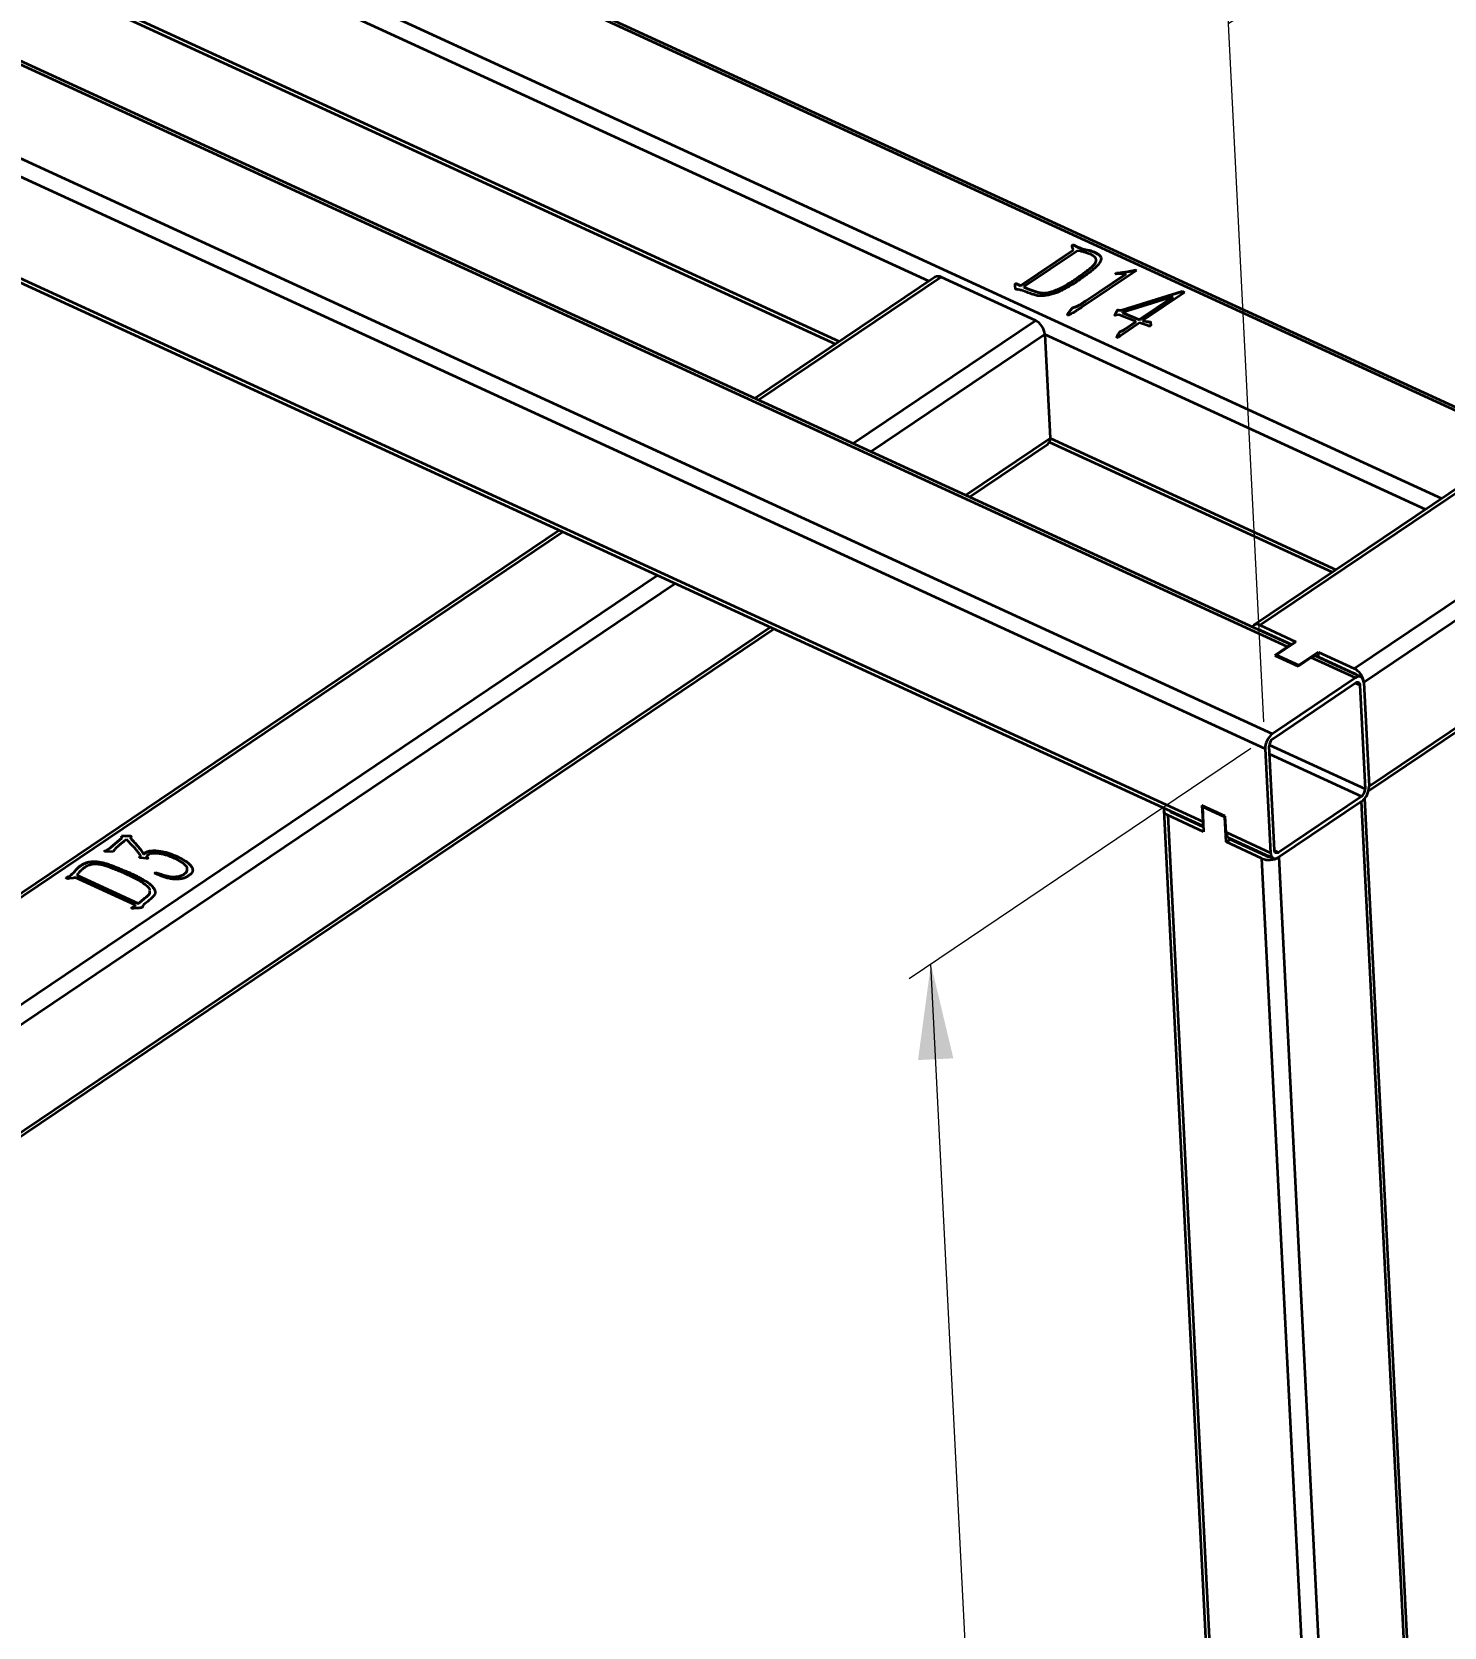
# Model space of a CAD drawing. Header units: millimetres. Extents: x 0 to 14850, y 0 to 10502.
# Drawn here: x 7175 to 9323, y 3668 to 6094 of the extents above; entities that cross this region are included whole.
import ezdxf

# ---------------------------------------------------------------- set-up
doc = ezdxf.new("R2010")
doc.units = ezdxf.units.MM
doc.header["$LTSCALE"] = 50
doc.layers.add('迈迪拼图', color=7, linetype='Continuous', lineweight=0)
doc.styles.add('SLDTEXTSTYLE4', font='SIMSUN.TTC')
doc.dimstyles.new('SLDDIMSTYLE0', dxfattribs={"dimtxt": 175, "dimasz": 175, "dimexe": 0, "dimexo": 0.0625, "dimgap": 43.75, "dimtad": 2, "dimlfac": 0.22, "dimrnd": 1e-09, "dimzin": 12, "dimdsep": 46, "dimtxsty": 'SLDTEXTSTYLE4', "dimsah": 1, "dimcen": 0.09, "dimadec": 0, "dimazin": 3, "dimtfac": 1, "dimtdec": 3, "dimtofl": 0, "dimtmove": 0, "dimatfit": 3, "dimfxl": 0, "dimfrac": 2, "dimtolj": 1, "dimtzin": 12, "dimarcsym": 0})

# ---------------------------------------------------------------- blocks, each defined once
blk = doc.blocks.new('_D_1')
at = {"layer": '迈迪拼图'}
for p, q in [((9029.1, 5004.5), (8509.5, 4654.2)), ((8694.4, 1670.4), (8542.5, 4676.4)), ((9181, 1998.5), (8661.4, 1648.2))]:
    blk.add_line(p, q, dxfattribs=at)
for points in [[(8542.5, 4676.4), (8522.9, 4530.4), (8576.7, 4533.1)], [(8694.4, 1670.4), (8714, 1816.5), (8660.2, 1813.7)]]:
    blk.add_solid(points, dxfattribs=at)
at = {"layer": '迈迪拼图', "insert": (8422.8, 3010.6), "char_height": 175, "attachment_point": 1, "rotation": 92.8924, "style": 'SLDTEXTSTYLE4'}
blk.add_mtext('800', dxfattribs=at)
blk = doc.blocks.new('_D_2')
at = {"layer": '迈迪拼图'}
for p, q in [((12047, 7066.1), (11991.3, 8169.1)), ((11993.4, 8127.8), (8995.1, 6106.6)), ((9048.8, 5044.9), (8993, 6147.9))]:
    blk.add_line(p, q, dxfattribs=at)
for points in [[(11993.4, 8127.8), (11862.9, 8072.3), (11893, 8027.6)], [(8995.1, 6106.6), (9125.6, 6162.1), (9095.5, 6206.7)]]:
    blk.add_solid(points, dxfattribs=at)
at = {"layer": '迈迪拼图', "insert": (10211.5, 7172.2), "char_height": 175, "attachment_point": 1, "rotation": 33.985, "style": 'SLDTEXTSTYLE4'}
blk.add_mtext('1000', dxfattribs=at)

msp = doc.modelspace()

# ---------------------------------------------------------------- linework, layer by layer
at = {"color": 7, "linetype": 'Continuous', "lineweight": 35}
for p, q in [((2239.911, 8161.653), (9062.078, 5026.695)), ((9050.845, 5003.58), (2228.677, 8138.538)), ((11732.128, 7010.918), (9033.685, 5191.821)), ((11741.532, 7010.872), (9043.089, 5191.775)), ((9186.355, 5125.941), (11884.797, 6945.038)), ((4556.87, 6914.524), (8955.804, 4893.102)), ((11899.201, 6923.738), (9200.758, 5104.641)), ((4561.271, 6906.088), (8956.818, 4886.223)), ((9207.963, 4939.848), (11903.693, 6757.117)), ((9208.732, 4946.826), (11907.175, 6765.923)), ((9090.374, 5161.779), (5803.011, 6672.405)), ((9084.991, 5158.924), (5794.659, 6670.914)), ((6153.244, 6650.888), (8397.894, 5619.415)), ((9450.356, 5472.71), (7747.948, 6255.01)), ((8678.722, 5708.429), (8759.394, 5762.812)), ((8678.741, 5708.053), (8759.413, 5762.437)), ((8765.37, 5761.281), (8683.923, 5706.375)), ((8758.183, 5764.584), (8757.346, 5767.58)), ((8759.413, 5762.437), (8759.394, 5762.812)), ((8759.863, 5770.276), (8762.549, 5768.499)), ((8759.882, 5769.901), (8759.863, 5770.276)), ((8759.882, 5769.901), (8762.568, 5768.123)), ((8762.549, 5768.499), (8766.208, 5766.817)), ((8762.568, 5768.123), (8762.549, 5768.499)), ((8762.568, 5768.123), (8766.227, 5766.442)), ((8769.923, 5760.585), (8765.37, 5761.281)), ((8766.227, 5766.442), (8766.208, 5766.817)), ((8769.671, 5765.769), (8773.652, 5764.276)), ((8769.69, 5765.393), (8769.671, 5765.769)), ((8769.69, 5765.393), (8773.671, 5763.9)), ((8773.652, 5764.276), (8781.983, 5762.361)), ((8773.671, 5763.9), (8773.652, 5764.276)), ((8773.671, 5763.9), (8782.002, 5761.985)), ((8782.002, 5761.985), (8781.983, 5762.361)), ((8790.644, 5759.074), (8790.625, 5759.45)), ((8855.304, 5731.306), (8773.356, 5676.268)), ((8778.308, 5685.343), (8838.814, 5725.955)), ((8778.327, 5684.967), (8838.833, 5725.579)), ((8822.773, 5725.466), (8824.695, 5727.556)), ((8838.814, 5725.955), (8822.773, 5725.466)), ((8823.148, 5725.477), (8824.714, 5727.18)), ((8824.714, 5727.18), (8824.695, 5727.556)), ((8838.833, 5725.579), (8838.814, 5725.955)), ((8847.884, 5730.863), (8853.384, 5732.188)), ((8847.903, 5730.487), (8847.884, 5730.863)), ((8847.903, 5730.487), (8853.403, 5731.812)), ((8853.384, 5732.188), (8855.304, 5731.306)), ((8853.403, 5731.812), (8853.384, 5732.188)), ((8853.403, 5731.812), (8854.98, 5731.088)), ((8548.708, 5721.083), (8274.908, 5536.506)), ((8701.377, 5655.202), (8558.111, 5721.037)), ((8670.727, 5707.216), (8670.609, 5709.52)), ((8670.746, 5706.84), (8670.727, 5707.216)), ((8673.48, 5710.838), (8678.722, 5708.429)), ((8673.499, 5710.462), (8673.48, 5710.838)), ((8673.499, 5710.462), (8678.741, 5708.053)), ((8678.741, 5708.053), (8678.722, 5708.429)), ((8688.189, 5698.132), (8679.707, 5701.15)), ((8683.942, 5705.999), (8683.923, 5706.375)), ((8689.346, 5703.883), (8697.828, 5700.864)), ((8689.365, 5703.507), (8689.346, 5703.883)), ((8689.365, 5703.507), (8697.847, 5700.489)), ((8770.373, 5723.347), (8770.354, 5723.723)), ((8697.847, 5700.489), (8697.828, 5700.864)), ((8778.327, 5684.967), (8778.308, 5685.343)), ((8831.958, 5670.825), (8924.379, 5699.564)), ((8831.977, 5670.449), (8924.398, 5699.188)), ((8910.564, 5691.251), (8833.654, 5667.408)), ((8859.451, 5656.795), (8910.564, 5691.251)), ((8859.47, 5656.419), (8910.583, 5690.876)), ((8928.219, 5697.799), (8864.79, 5655.04)), ((8910.583, 5690.876), (8910.564, 5691.251)), ((8924.379, 5699.564), (8928.219, 5697.799)), ((8924.398, 5699.188), (8924.379, 5699.564)), ((8924.398, 5699.188), (8927.895, 5697.581)), ((8750.762, 5665.008), (8751.913, 5666.754)), ((8750.781, 5664.632), (8750.762, 5665.008)), ((8750.781, 5664.632), (8751.932, 5666.379)), ((8751.913, 5666.754), (8755.509, 5671.385)), ((8751.932, 5666.379), (8751.913, 5666.754)), ((8751.932, 5666.379), (8755.528, 5671.009)), ((8755.528, 5671.009), (8755.509, 5671.385)), ((8822.579, 5664.12), (8825.119, 5669.598)), ((8822.598, 5663.744), (8822.579, 5664.12)), ((8822.598, 5663.744), (8825.138, 5669.222)), ((8828.249, 5663.971), (8824.207, 5663.217)), ((8825.138, 5669.222), (8825.119, 5669.598)), ((8827.405, 5671.521), (8829.103, 5671.077)), ((8827.424, 5671.145), (8827.405, 5671.521)), ((8827.424, 5671.145), (8829.122, 5670.701)), ((8854.183, 5653.45), (8828.249, 5663.971)), ((8829.103, 5671.077), (8831.958, 5670.825)), ((8829.122, 5670.701), (8829.103, 5671.077)), ((8829.122, 5670.701), (8831.977, 5670.449)), ((8831.977, 5670.449), (8831.958, 5670.825)), ((8833.673, 5667.033), (8833.654, 5667.408)), ((8833.654, 5667.408), (8859.451, 5656.795)), ((8833.673, 5667.033), (8859.47, 5656.419)), ((8838.035, 5642.357), (8854.183, 5653.45)), ((8838.054, 5641.981), (8854.202, 5653.074)), ((8854.202, 5653.074), (8854.183, 5653.45)), ((8859.47, 5656.419), (8859.451, 5656.795)), ((8864.809, 5654.664), (8864.79, 5655.04)), ((8866.851, 5654.429), (8870.407, 5653.855)), ((8866.87, 5654.053), (8866.851, 5654.429)), ((8866.87, 5654.053), (8870.426, 5653.479)), ((8870.426, 5653.479), (8870.407, 5653.855)), ((8874.099, 5653.373), (8876.231, 5653.428)), ((8874.118, 5652.998), (8874.099, 5653.373)), ((8874.118, 5652.998), (8876.25, 5653.052)), ((8876.231, 5653.428), (8876.688, 5648.176)), ((8876.25, 5653.052), (8876.231, 5653.428)), ((8876.25, 5653.052), (8876.707, 5647.8)), ((8715.781, 5633.902), (8723.754, 5476.087)), ((8826.314, 5631.867), (8827.514, 5634.47)), ((8826.333, 5631.492), (8826.314, 5631.867)), ((8826.333, 5631.492), (8827.533, 5634.095)), ((8827.514, 5634.47), (8828.775, 5636.321)), ((8827.533, 5634.095), (8827.514, 5634.47)), ((8827.533, 5634.095), (8828.794, 5635.945)), ((8828.794, 5635.945), (8828.775, 5636.321)), ((8859.863, 5651.719), (8832.288, 5633.13)), ((8838.054, 5641.981), (8838.035, 5642.357)), ((8873.368, 5646.909), (8859.863, 5651.719)), ((8600.808, 5386.746), (8720.273, 5467.281)), ((8722.715, 5470.151), (9153.15, 5272.355)), ((7977.702, 5336.151), (5850.265, 3901.985)), ((9043.089, 5191.775), (9097.666, 5166.695)), ((6172.644, 3749.851), (8303.603, 5186.392)), ((9043.469, 5184.26), (9091.191, 5162.33)), ((9084.991, 5158.924), (9065.502, 5145.786)), ((9065.502, 5145.786), (9100.978, 5129.484)), ((9097.666, 5166.695), (9067.684, 5146.483)), ((9067.684, 5146.483), (9101.794, 5130.808)), ((9067.772, 5144.743), (9067.684, 5146.483)), ((9101.794, 5130.808), (9131.777, 5151.02)), ((9196.357, 5113.077), (9128.818, 5144.113)), ((9131.339, 5142.954), (9132.157, 5143.505)), ((9131.777, 5151.02), (9186.355, 5125.941)), ((9132.157, 5143.505), (9131.777, 5151.02)), ((9132.157, 5143.505), (9186.734, 5118.426)), ((9100.978, 5129.484), (9120.466, 5142.622)), ((9101.832, 5130.06), (9101.794, 5130.808)), ((9188.006, 5111.586), (9120.466, 5142.622)), ((9188.006, 5111.586), (9062.078, 5026.695)), ((9062.458, 5019.18), (9188.385, 5104.071)), ((9194.762, 5100.598), (9202.735, 4942.783)), ((9200.758, 5104.641), (9208.732, 4946.826)), ((9050.845, 5003.58), (9058.818, 4845.765)), ((9064.815, 4849.807), (9056.841, 5007.622)), ((9197.119, 4931.226), (9071.191, 4846.334)), ((9334.907, 2300.645), (9202.154, 4928.102)), ((8896.502, 4910.006), (9029.396, 2279.753)), ((8902.668, 4902.839), (9035.562, 2272.586)), ((8957.245, 4877.759), (8902.668, 4902.839)), ((8956.894, 4884.718), (8908.665, 4906.881)), ((8990.045, 4901.224), (8954.57, 4917.526)), ((8954.57, 4917.526), (8955.804, 4893.102)), ((8956.966, 4916.425), (8955.347, 4915.334)), ((8955.347, 4915.334), (8957.245, 4877.759)), ((8989.458, 4899.659), (8955.347, 4915.334)), ((8991.279, 4876.801), (8990.045, 4901.224)), ((9197.498, 4923.711), (9071.571, 4838.819)), ((9330.392, 2293.458), (9197.498, 4923.711)), ((8990.102, 4900.094), (8989.458, 4899.659)), ((8991.356, 4862.084), (8989.458, 4899.659)), ((8991.279, 4876.801), (9058.818, 4845.765)), ((7290.452, 4850.672), (7295.197, 4854.077)), ((7290.471, 4850.296), (7295.216, 4853.701)), ((7295.197, 4854.077), (7311.986, 4868.366)), ((7295.216, 4853.701), (7295.197, 4854.077)), ((7295.216, 4853.701), (7312.005, 4867.99)), ((7306.876, 4856.39), (7303.151, 4852.878)), ((7311.932, 4870.123), (7311.762, 4871.597)), ((7311.986, 4868.366), (7311.932, 4870.123)), ((7311.951, 4869.747), (7311.932, 4870.123)), ((7312.005, 4867.99), (7311.951, 4869.747)), ((7312.005, 4867.99), (7311.986, 4868.366)), ((7316.256, 4871.626), (7323.402, 4871.678)), ((7316.275, 4871.251), (7316.256, 4871.626)), ((7316.275, 4871.251), (7323.421, 4871.303)), ((7329.035, 4855.825), (7319.067, 4865.991)), ((7323.421, 4871.303), (7323.402, 4871.678)), ((7325.966, 4869.259), (7325.861, 4867.394)), ((7325.88, 4867.018), (7325.861, 4867.394)), ((8997.353, 4866.127), (8991.356, 4862.084)), ((9045.933, 4837.004), (8991.356, 4862.084)), ((8995.68, 4868.365), (9063.22, 4837.328)), ((8997.353, 4866.127), (8997.277, 4867.631)), ((9051.93, 4841.047), (8997.353, 4866.127)), ((7298.82, 4847.37), (7288.478, 4847.753)), ((7290.471, 4850.296), (7290.452, 4850.672)), ((7299.647, 4848.722), (7298.82, 4847.37)), ((7338.99, 4838.503), (7339.677, 4839.584)), ((7339.177, 4838.391), (7339.696, 4839.208)), ((7339.677, 4839.584), (7340.828, 4841.331)), ((7339.696, 4839.208), (7339.677, 4839.584)), ((7339.696, 4839.208), (7340.847, 4840.955)), ((7339.797, 4851.578), (7345.157, 4843.866)), ((7339.816, 4851.203), (7339.797, 4851.578)), ((7339.816, 4851.203), (7345.176, 4843.491)), ((7340.847, 4840.955), (7340.828, 4841.331)), ((7348.912, 4837.073), (7341.025, 4837.904)), ((7345.176, 4843.491), (7345.157, 4843.866)), ((7351.816, 4842.384), (7349.69, 4840.568)), ((7349.69, 4840.568), (7350.901, 4838.796)), ((7349.709, 4840.192), (7349.69, 4840.568)), ((7349.709, 4840.192), (7350.92, 4838.42)), ((7350.92, 4838.42), (7350.901, 4838.796)), ((7397.431, 4839.387), (7397.412, 4839.763)), ((9178.828, 2206.752), (9045.933, 4837.004)), ((9071.571, 4838.819), (9204.465, 2208.566)), ((7227.656, 4807.751), (7230.984, 4809.376)), ((7227.675, 4807.375), (7227.656, 4807.751)), ((7227.675, 4807.375), (7231.003, 4809.001)), ((7230.984, 4809.376), (7234.2, 4811.544)), ((7231.003, 4809.001), (7230.984, 4809.376)), ((7231.003, 4809.001), (7234.219, 4811.169)), ((7237.679, 4807.153), (7232.298, 4806.497)), ((7234.219, 4811.169), (7234.2, 4811.544)), ((7236.278, 4813.563), (7239.179, 4815.901)), ((7236.297, 4813.187), (7236.278, 4813.563)), ((7236.297, 4813.187), (7239.198, 4815.526)), ((7239.179, 4815.901), (7243.098, 4820.72)), ((7239.198, 4815.526), (7239.179, 4815.901)), ((7239.198, 4815.526), (7243.117, 4820.344)), ((7332.685, 4765.771), (7240.905, 4807.946)), ((7243.117, 4820.344), (7243.098, 4820.72)), ((7245.515, 4814.024), (7243.996, 4811.412)), ((7243.996, 4811.412), (7336.658, 4768.832)), ((7244.015, 4811.037), (7243.996, 4811.412)), ((7244.015, 4811.037), (7336.677, 4768.456)), ((7248.827, 4825.4), (7248.808, 4825.775)), ((7330.859, 4811.983), (7330.84, 4812.359)), ((7361.979, 4814.494), (7363.667, 4815.632)), ((7368.963, 4811.466), (7361.979, 4814.494)), ((7362.33, 4814.342), (7363.686, 4815.256)), ((7363.686, 4815.256), (7363.667, 4815.632)), ((7407.362, 4813.518), (7407.343, 4813.894)), ((7328.077, 4762.665), (7332.685, 4765.771)), ((7328.096, 4762.289), (7328.077, 4762.665)), ((7328.096, 4762.289), (7332.704, 4765.395)), ((7334.35, 4761.334), (7330.245, 4761.126)), ((7332.704, 4765.395), (7332.685, 4765.771)), ((7336.677, 4768.456), (7336.658, 4768.832)), ((7341.425, 4772.045), (7347.317, 4777.017)), ((7341.444, 4771.67), (7341.425, 4772.045)), ((7341.444, 4771.67), (7347.336, 4776.642)), ((7351.585, 4771.746), (7345.693, 4766.774)), ((7347.336, 4776.642), (7347.317, 4777.017))]:
    msp.add_line(p, q, dxfattribs=at)
at = {"color": 8, "linetype": 'Continuous', "lineweight": 35}
for p, q in [((8539.529, 5714.895), (6294.879, 6746.368)), ((6158.901, 6654.702), (8403.551, 5623.229)), ((9445.655, 5469.542), (7744.339, 6251.339)), ((7618.412, 6166.448), (9319.728, 5384.65)), ((8558.111, 5721.037), (8280.54, 5533.918)), ((8423.806, 5468.084), (8701.377, 5655.202)), ((8715.781, 5633.902), (8451.16, 5455.514)), ((9294.785, 5367.835), (8715.781, 5633.902)), ((8595.11, 5389.365), (8723.754, 5476.087)), ((8723.754, 5476.087), (9158.807, 5276.169)), ((7983.334, 5333.563), (5859.669, 3901.939)), ((6002.934, 3836.105), (8126.6, 5267.729)), ((8153.954, 5255.159), (6022.995, 3818.619)), ((6166.946, 3752.47), (8297.905, 5189.01)), ((9043.501, 5184.245), (9042.684, 5183.694)), ((9186.635, 5117.544), (9187.42, 5118.074)), ((9194.762, 5100.598), (9187.907, 5103.748)), ((9056.957, 5009.772), (9202.735, 4942.783)), ((9197.119, 4931.226), (9057.459, 4995.403)), ((8908.114, 4908.603), (8908.19, 4907.117)), ((9041.502, 4845.839), (9041.426, 4847.343)), ((9054.596, 4841.291), (9054.651, 4840.214)), ((9064.862, 4849.243), (9071.191, 4846.334))]:
    msp.add_line(p, q, dxfattribs=at)
at = {"color": 7, "linetype": 'Continuous', "lineweight": 35, "flags": 128}
for points in [[(9088.765, 5160.694), (9087.345, 5160.212), (9084.991, 5158.924)], [(9200.758, 5104.641), (9200.38, 5107.418), (9199.555, 5109.777), (9198.315, 5111.628), (9196.709, 5112.9), (9194.797, 5113.545), (9192.653, 5113.536), (9190.36, 5112.874), (9188.006, 5111.586)], [(9188.385, 5104.071), (9189.563, 5104.715), (9190.709, 5105.046), (9191.781, 5105.05), (9192.737, 5104.728), (9193.54, 5104.092), (9194.16, 5103.166), (9194.572, 5101.987), (9194.762, 5100.598)], [(8897.408, 4913.523), (8896.653, 4911.645), (8896.533, 4909.64), (8897.109, 4907.684), (8898.359, 4905.853), (8900.237, 4904.217), (8902.668, 4902.839)], [(8955.804, 4893.102), (8956.182, 4890.326), (8956.694, 4888.676)], [(9058.818, 4845.765), (9059.197, 4842.988), (9060.022, 4840.628), (9061.262, 4838.777), (9062.868, 4837.505), (9064.78, 4836.861), (9066.924, 4836.87), (9069.217, 4837.531), (9071.571, 4838.819)], [(9071.191, 4846.334), (9070.014, 4845.69), (9068.868, 4845.359), (9067.796, 4845.355), (9066.84, 4845.677), (9066.037, 4846.313), (9065.417, 4847.239), (9065.004, 4848.419), (9064.815, 4849.807)]]:
    msp.add_lwpolyline(points, dxfattribs=at)
at = {"color": 7, "linetype": 'Continuous', "lineweight": 35}
for centre, radius, start, end in [((8553.369, 5712.718), 9.576, 60.310817, 119.12806), ((8689.099, 5631.379), 26.801, 5.401947, 62.73381), ((8714.664, 5474.59), 9.213, 307.505016, 9.356552), ((9038.505, 5184.747), 8.391, 56.884756, 149.932798), ((9040.895, 5179.219), 5.66, 62.953334, 97.07118), ((9125.954, 5136.017), 8.587, 70.521907, 129.7232), ((9174.076, 5102.118), 26.801, 5.401947, 62.73381), ((9181.719, 5108.073), 11.503, 43.226991, 64.15084), ((9079.325, 5004.026), 28.484, 127.264298, 180.896821), ((9071.082, 5007.845), 14.242, 127.264298, 180.896821), ((9188.495, 4942.56), 14.242, 307.264298, 0.896821), ((9180.251, 4946.38), 28.484, 307.264298, 0.896821), ((8910.365, 4911.596), 5.012, 202.20786, 250.17102), ((9000.361, 4876.173), 9.104, 176.045487, 239.058229), ((9056.947, 4863.407), 28.608, 247.356961, 300.741858), ((9057.207, 4853.457), 13.485, 246.964134, 271.086344)]:
    msp.add_arc(centre, radius, start, end, dxfattribs=at)
for points, knots in [([(8757.346, 5767.58), (8757.23, 5767.856), (8757.018, 5768.359), (8757.208, 5769.077), (8757.592, 5769.655), (8758.263, 5770.04), (8759.048, 5770.269), (8759.591, 5770.274), (8759.863, 5770.276)], [0, 0, 0, 0, 0.24175113, 0.43964819, 0.60107501, 0.74420219, 0.87186555, 1, 1, 1, 1]), ([(8757.365, 5767.204), (8757.249, 5767.481), (8757.037, 5767.983), (8757.227, 5768.701), (8757.611, 5769.279), (8758.282, 5769.664), (8759.067, 5769.893), (8759.61, 5769.898), (8759.882, 5769.901)], [0, 0, 0, 0, 0.24175113, 0.43964819, 0.60107501, 0.74420219, 0.87186555, 1, 1, 1, 1]), ([(8759.394, 5762.812), (8759.103, 5763.146), (8758.608, 5763.714), (8758.307, 5764.33), (8758.183, 5764.584)], [0, 0, 0, 0, 0.58635291, 1, 1, 1, 1]), ([(8790.625, 5759.45), (8791.353, 5759.107), (8792.744, 5758.453), (8794.619, 5757.422), (8796.279, 5756.445), (8798.103, 5755.175), (8799.79, 5753.473), (8801.042, 5751.256), (8801.371, 5748.852), (8801.038, 5746.757), (8800.356, 5744.986), (8799.614, 5743.548), (8798.612, 5742.025), (8797.398, 5740.411), (8795.926, 5738.708), (8794.138, 5736.941), (8792.168, 5735.065), (8789.177, 5732.491), (8785.275, 5729.33), (8780.376, 5725.679), (8775.303, 5722.119), (8771.207, 5719.065), (8767.91, 5716.693), (8765.64, 5715.073), (8763.603, 5713.638), (8762.311, 5712.75), (8761.711, 5712.336)], [0, 0, 0, 0, 0.02993597, 0.05712912, 0.08267692, 0.10567088, 0.14844661, 0.19065784, 0.2334915, 0.27933633, 0.30392475, 0.33070447, 0.35934525, 0.39041112, 0.4238875, 0.45979383, 0.49799686, 0.53917941, 0.62228246, 0.70126381, 0.7805225, 0.86298687, 0.90314989, 0.93943058, 0.97183056, 1, 1, 1, 1]), ([(8766.208, 5766.817), (8766.276, 5766.795), (8766.559, 5766.699), (8767.217, 5766.507), (8768.311, 5766.188), (8769.171, 5765.923), (8769.671, 5765.769)], [0, 0, 0, 0, 0.060483244, 0.251748057, 0.565445673, 1, 1, 1, 1]), ([(8766.227, 5766.442), (8766.295, 5766.419), (8766.578, 5766.324), (8767.236, 5766.131), (8768.33, 5765.812), (8769.19, 5765.547), (8769.69, 5765.393)], [0, 0, 0, 0, 0.060483244, 0.251748057, 0.565445673, 1, 1, 1, 1]), ([(8787.006, 5755.011), (8786.409, 5755.304), (8785.155, 5755.922), (8782.996, 5756.753), (8780.606, 5757.626), (8778.031, 5758.462), (8775.486, 5759.188), (8773.298, 5759.833), (8771.485, 5760.28), (8770.395, 5760.493), (8769.923, 5760.585)], [0, 0, 0, 0, 0.120319144, 0.252758901, 0.395908838, 0.551919545, 0.702126252, 0.826747416, 0.924982714, 1, 1, 1, 1]), ([(8770.354, 5723.723), (8771.177, 5724.345), (8772.879, 5725.631), (8775.498, 5727.642), (8778.318, 5729.776), (8781.257, 5731.978), (8784.118, 5734.153), (8786.543, 5736.259), (8788.687, 5738.165), (8790.361, 5739.951), (8791.699, 5741.626), (8792.748, 5743.225), (8793.409, 5744.783), (8793.867, 5746.273), (8793.935, 5747.707), (8793.605, 5749.057), (8792.917, 5750.337), (8791.493, 5751.836), (8789.592, 5753.442), (8787.806, 5754.525), (8787.006, 5755.011)], [0, 0, 0, 0, 0.06304526, 0.13045595, 0.20273976, 0.27935623, 0.35441847, 0.42271832, 0.48363871, 0.53812756, 0.58738825, 0.63393331, 0.67784955, 0.71954147, 0.75920387, 0.7972761, 0.83430988, 0.87249403, 0.9429155, 1, 1, 1, 1]), ([(8781.983, 5762.361), (8782.656, 5762.189), (8784.065, 5761.828), (8786.174, 5761.154), (8788.403, 5760.371), (8789.867, 5759.764), (8790.625, 5759.45)], [0, 0, 0, 0, 0.218817189, 0.458514787, 0.71988485, 1, 1, 1, 1]), ([(8782.002, 5761.985), (8782.674, 5761.813), (8784.084, 5761.452), (8786.193, 5760.778), (8788.422, 5759.995), (8789.886, 5759.388), (8790.644, 5759.074)], [0, 0, 0, 0, 0.218817189, 0.458514787, 0.71988485, 1, 1, 1, 1]), ([(8790.644, 5759.074), (8792.596, 5758.097), (8796.492, 5756.147), (8800.171, 5753.383), (8800.436, 5751.591), (8800.477, 5751.317)], [0, 0, 0, 0, 0.4596041, 0.91742908, 1, 1, 1, 1]), ([(8770.373, 5723.347), (8773.64, 5725.812), (8780.17, 5730.739), (8788.17, 5736.954), (8792.926, 5742.404), (8793.516, 5745.282), (8793.798, 5746.659)], [0, 0, 0, 0, 0.33821293, 0.67615119, 0.84507441, 1, 1, 1, 1]), ([(8824.695, 5727.556), (8826.108, 5727.669), (8828.756, 5727.882), (8832.426, 5728.25), (8835.53, 5728.621), (8838.974, 5729.097), (8843.029, 5729.862), (8846.221, 5730.52), (8847.884, 5730.863)], [0, 0, 0, 0, 0.17951863, 0.33651508, 0.46799888, 0.57712739, 0.77982118, 1, 1, 1, 1]), ([(8824.714, 5727.18), (8826.127, 5727.294), (8828.775, 5727.506), (8832.445, 5727.874), (8835.549, 5728.245), (8838.993, 5728.721), (8843.048, 5729.487), (8846.24, 5730.144), (8847.903, 5730.487)], [0, 0, 0, 0, 0.17951863, 0.33651508, 0.46799888, 0.57712739, 0.77982118, 1, 1, 1, 1]), ([(8670.609, 5709.52), (8670.594, 5709.712), (8670.568, 5710.057), (8670.648, 5710.511), (8670.732, 5710.859), (8671.072, 5711.12), (8671.526, 5711.273), (8672.109, 5711.439), (8672.85, 5711.227), (8673.235, 5710.989), (8673.48, 5710.838)], [0, 0, 0, 0, 0.17761857, 0.31860907, 0.42016637, 0.49210237, 0.59796119, 0.68914972, 0.80249762, 1, 1, 1, 1]), ([(8670.655, 5710.053), (8670.663, 5710.095), (8670.695, 5710.248), (8670.751, 5710.483), (8671.091, 5710.745), (8671.545, 5710.898), (8672.128, 5711.063), (8672.869, 5710.852), (8673.254, 5710.613), (8673.499, 5710.462)], [0.28, 0.28, 0.28, 0.28, 0.31860907, 0.420166374, 0.492102367, 0.597961192, 0.68914972, 0.802497624, 1, 1, 1, 1]), ([(8672.299, 5702.305), (8672.148, 5702.372), (8671.77, 5702.541), (8671.486, 5703.032), (8671.214, 5703.698), (8671.052, 5704.538), (8670.925, 5705.4), (8670.759, 5706.154), (8670.719, 5706.744), (8670.724, 5707.078), (8670.727, 5707.216)], [0, 0, 0, 0, 0.06438682, 0.16078187, 0.29615797, 0.47293389, 0.65481168, 0.80462411, 0.91961644, 1, 1, 1, 1]), ([(8679.707, 5701.15), (8678.858, 5701.415), (8677.309, 5701.897), (8675.211, 5702.138), (8673.82, 5702.183), (8673.076, 5702.209), (8672.588, 5702.242), (8672.366, 5702.29), (8672.299, 5702.305)], [0, 0, 0, 0, 0.37640459, 0.68720906, 0.81327635, 0.90782682, 0.97235792, 1, 1, 1, 1]), ([(8683.923, 5706.375), (8684.468, 5706.095), (8685.483, 5705.574), (8686.94, 5704.879), (8688.19, 5704.317), (8688.991, 5704.016), (8689.346, 5703.883)], [0, 0, 0, 0, 0.315804911, 0.588306122, 0.817795305, 1, 1, 1, 1]), ([(8683.942, 5705.999), (8684.487, 5705.72), (8685.502, 5705.199), (8686.959, 5704.504), (8688.209, 5703.942), (8689.01, 5703.641), (8689.365, 5703.507)], [0, 0, 0, 0, 0.315804911, 0.588306122, 0.817795305, 1, 1, 1, 1]), ([(8761.711, 5712.336), (8761.002, 5711.894), (8759.498, 5710.956), (8757.042, 5709.5), (8754.381, 5707.86), (8750.433, 5705.515), (8745.275, 5702.594), (8739.764, 5699.9), (8735.237, 5697.972), (8731.791, 5696.687), (8728.3, 5695.553), (8724.753, 5694.616), (8721.315, 5693.816), (8718.011, 5693.223), (8714.929, 5692.803), (8712.02, 5692.572), (8709.264, 5692.56), (8706.608, 5692.731), (8704.044, 5693.096), (8701.523, 5693.716), (8698.824, 5694.528), (8695.701, 5695.522), (8692.099, 5696.743), (8689.552, 5697.648), (8688.189, 5698.132)], [0, 0, 0, 0, 0.03519331, 0.07476752, 0.11868005, 0.16658324, 0.26583372, 0.36208211, 0.40931607, 0.45491615, 0.49995669, 0.54394733, 0.58623233, 0.62490913, 0.66087655, 0.6935593, 0.7247768, 0.75526342, 0.78586754, 0.8166344, 0.85165212, 0.89367057, 0.9431127, 1, 1, 1, 1]), ([(8697.828, 5700.864), (8698.924, 5700.465), (8701.027, 5699.697), (8704.15, 5698.679), (8707.163, 5697.904), (8710.032, 5697.279), (8712.975, 5696.946), (8716.057, 5696.995), (8719.297, 5697.388), (8723.698, 5698.372), (8728.907, 5699.942), (8734.678, 5702.148), (8739.995, 5704.722), (8745.481, 5707.582), (8751.229, 5710.895), (8757.201, 5714.735), (8763.638, 5719.052), (8768.041, 5722.114), (8770.354, 5723.723)], [0, 0, 0, 0, 0.04403638, 0.08453719, 0.12141252, 0.15517486, 0.18740153, 0.22039634, 0.2554655, 0.29422082, 0.372096, 0.44382445, 0.51603839, 0.59484286, 0.68153276, 0.77740488, 0.88303898, 1, 1, 1, 1]), ([(8697.847, 5700.489), (8698.943, 5700.089), (8701.046, 5699.322), (8704.169, 5698.303), (8707.182, 5697.528), (8710.051, 5696.903), (8712.994, 5696.57), (8716.076, 5696.619), (8719.316, 5697.012), (8723.717, 5697.996), (8728.926, 5699.566), (8734.697, 5701.773), (8740.014, 5704.346), (8745.5, 5707.206), (8751.248, 5710.52), (8757.22, 5714.359), (8763.657, 5718.677), (8768.06, 5721.738), (8770.373, 5723.347)], [0, 0, 0, 0, 0.04403638, 0.08453719, 0.12141252, 0.15517486, 0.18740153, 0.22039634, 0.2554655, 0.29422082, 0.372096, 0.44382445, 0.51603839, 0.59484286, 0.68153276, 0.77740488, 0.88303898, 1, 1, 1, 1]), ([(8755.509, 5671.385), (8755.802, 5671.843), (8756.307, 5672.635), (8757.04, 5673.639), (8757.557, 5674.281), (8758.091, 5674.736), (8759.053, 5674.971), (8760.238, 5675.435), (8761.839, 5675.989), (8763.601, 5676.698), (8765.444, 5677.507), (8767.351, 5678.413), (8769.307, 5679.522), (8771.13, 5680.58), (8772.774, 5681.672), (8774.361, 5682.709), (8776.256, 5683.95), (8777.589, 5684.854), (8778.308, 5685.343)], [0, 0, 0, 0, 0.076319, 0.1319609, 0.16936546, 0.18699139, 0.21449282, 0.25835662, 0.31399851, 0.3785449, 0.44759003, 0.51804054, 0.59610817, 0.68946766, 0.74640372, 0.8178283, 0.90167214, 1, 1, 1, 1]), ([(8755.528, 5671.009), (8755.821, 5671.467), (8756.326, 5672.259), (8757.059, 5673.263), (8757.576, 5673.905), (8758.11, 5674.36), (8759.072, 5674.596), (8760.256, 5675.059), (8761.858, 5675.613), (8763.62, 5676.322), (8765.463, 5677.132), (8767.37, 5678.038), (8769.326, 5679.146), (8771.149, 5680.204), (8772.793, 5681.296), (8774.38, 5682.333), (8776.275, 5683.574), (8777.608, 5684.479), (8778.327, 5684.967)], [0, 0, 0, 0, 0.076319, 0.1319609, 0.16936546, 0.18699139, 0.21449282, 0.25835662, 0.31399851, 0.3785449, 0.44759003, 0.51804054, 0.59610817, 0.68946766, 0.74640372, 0.8178283, 0.90167214, 1, 1, 1, 1]), ([(8750.32, 5663.298), (8750.308, 5663.329), (8750.255, 5663.467), (8750.161, 5663.773), (8750.235, 5664.336), (8750.562, 5664.753), (8750.762, 5665.008)], [0, 0, 0, 0, 0.05542297, 0.24418679, 0.53682845, 1, 1, 1, 1]), ([(8773.356, 5676.268), (8772.597, 5675.78), (8771.144, 5674.845), (8769.118, 5673.483), (8767.21, 5672.283), (8765.562, 5671.178), (8764.053, 5670.225), (8762.727, 5669.405), (8761.647, 5668.685), (8759.856, 5667.602), (8757.35, 5666.144), (8754.719, 5664.637), (8752.683, 5663.675), (8751.673, 5663.238), (8750.703, 5663.014), (8750.431, 5663.216), (8750.32, 5663.298)], [0, 0, 0, 0, 0.10365948, 0.19875551, 0.28425641, 0.3611906, 0.42960333, 0.48840567, 0.53863312, 0.58035654, 0.7249894, 0.86256368, 0.92018947, 0.96040834, 0.98393802, 1, 1, 1, 1]), ([(8824.207, 5663.217), (8823.847, 5663.102), (8823.318, 5662.933), (8822.363, 5662.993), (8822.339, 5663.554), (8822.485, 5663.898), (8822.579, 5664.12)], [0, 0, 0, 0, 0.324248082, 0.477661021, 0.663021312, 1, 1, 1, 1]), ([(8822.408, 5663.163), (8822.415, 5663.208), (8822.447, 5663.404), (8822.532, 5663.596), (8822.598, 5663.744)], [0, 0, 0, 0, 0.23252017, 1, 1, 1, 1]), ([(8825.119, 5669.598), (8825.323, 5669.896), (8825.663, 5670.395), (8826.264, 5670.989), (8826.854, 5671.329), (8827.236, 5671.462), (8827.405, 5671.521)], [0, 0, 0, 0, 0.40785458, 0.68087326, 0.85869491, 1, 1, 1, 1]), ([(8825.138, 5669.222), (8825.342, 5669.521), (8825.682, 5670.019), (8826.283, 5670.613), (8826.873, 5670.953), (8827.255, 5671.086), (8827.424, 5671.145)], [0, 0, 0, 0, 0.40785458, 0.68087326, 0.85869491, 1, 1, 1, 1]), ([(8864.79, 5655.04), (8865.141, 5654.878), (8865.753, 5654.597), (8866.523, 5654.479), (8866.851, 5654.429)], [0, 0, 0, 0, 0.57430941, 1, 1, 1, 1]), ([(8864.809, 5654.664), (8865.16, 5654.502), (8865.772, 5654.221), (8866.542, 5654.103), (8866.87, 5654.053)], [0, 0, 0, 0, 0.57430941, 1, 1, 1, 1]), ([(8870.407, 5653.855), (8870.857, 5653.774), (8871.659, 5653.63), (8872.734, 5653.473), (8873.513, 5653.375), (8873.943, 5653.374), (8874.099, 5653.373)], [0, 0, 0, 0, 0.37378688, 0.66626326, 0.8783288, 1, 1, 1, 1]), ([(8870.426, 5653.479), (8870.876, 5653.398), (8871.678, 5653.254), (8872.753, 5653.098), (8873.532, 5652.999), (8873.962, 5652.998), (8874.118, 5652.998)], [0, 0, 0, 0, 0.37378688, 0.66626326, 0.8783288, 1, 1, 1, 1]), ([(8825.429, 5629.3), (8825.359, 5629.419), (8825.147, 5629.778), (8825.521, 5630.459), (8825.766, 5631.203), (8826.152, 5631.67), (8826.314, 5631.867)], [0, 0, 0, 0, 0.14295113, 0.43093132, 0.76018596, 1, 1, 1, 1]), ([(8825.355, 5629.721), (8825.441, 5629.942), (8825.675, 5630.545), (8826.078, 5631.125), (8826.333, 5631.492)], [0, 0, 0, 0, 0.36711184, 1, 1, 1, 1]), ([(8832.288, 5633.13), (8832.204, 5633.074), (8831.92, 5632.885), (8831.369, 5632.466), (8830.44, 5631.833), (8829.347, 5631.008), (8828.155, 5630.231), (8827.21, 5629.584), (8826.532, 5629.232), (8826.004, 5629.023), (8825.578, 5629.116), (8825.474, 5629.245), (8825.429, 5629.3)], [0, 0, 0, 0, 0.03759345, 0.12651638, 0.26667908, 0.45818591, 0.65298831, 0.79315101, 0.88305366, 0.92434851, 0.96757793, 1, 1, 1, 1]), ([(8828.775, 5636.321), (8828.901, 5636.556), (8829.124, 5636.974), (8829.471, 5637.533), (8829.729, 5637.957), (8830.153, 5638.398), (8831.194, 5638.917), (8832.761, 5639.593), (8834.493, 5640.31), (8835.936, 5641.004), (8837.006, 5641.692), (8837.684, 5642.13), (8838.035, 5642.357)], [0, 0, 0, 0, 0.09078736, 0.16201328, 0.21920311, 0.25657427, 0.34482815, 0.50010948, 0.66601973, 0.78731309, 0.89003657, 1, 1, 1, 1]), ([(8828.794, 5635.945), (8828.92, 5636.18), (8829.143, 5636.598), (8829.49, 5637.157), (8829.748, 5637.581), (8830.172, 5638.023), (8831.213, 5638.541), (8832.78, 5639.218), (8834.512, 5639.934), (8835.955, 5640.628), (8837.025, 5641.316), (8837.703, 5641.755), (8838.054, 5641.981)], [0, 0, 0, 0, 0.09078736, 0.16201328, 0.21920311, 0.25657427, 0.34482815, 0.50010948, 0.66601973, 0.78731309, 0.89003657, 1, 1, 1, 1]), ([(8876.688, 5648.176), (8876.667, 5647.885), (8876.633, 5647.413), (8876.138, 5646.823), (8875.466, 5646.56), (8874.77, 5646.469), (8874.036, 5646.605), (8873.612, 5646.798), (8873.368, 5646.909)], [0, 0, 0, 0, 0.27931684, 0.45232447, 0.588938, 0.69545859, 0.82441086, 1, 1, 1, 1]), ([(7303.151, 4852.878), (7302.994, 4852.717), (7302.567, 4852.277), (7301.895, 4851.408), (7300.85, 4850.192), (7300.083, 4849.254), (7299.647, 4848.722)], [0, 0, 0, 0, 0.11961532, 0.32634327, 0.61802826, 1, 1, 1, 1]), ([(7319.067, 4865.991), (7318.115, 4865.214), (7316.043, 4863.524), (7313.271, 4861.416), (7310.937, 4859.676), (7309.39, 4858.448), (7308.051, 4857.374), (7307.248, 4856.701), (7306.876, 4856.39)], [0, 0, 0, 0, 0.24001883, 0.52201787, 0.66634804, 0.7938846, 0.90453268, 1, 1, 1, 1]), ([(7311.762, 4871.597), (7311.852, 4871.599), (7312.221, 4871.607), (7313.062, 4871.603), (7314.472, 4871.634), (7315.601, 4871.629), (7316.256, 4871.626)], [0, 0, 0, 0, 0.05996007, 0.24580299, 0.56233795, 1, 1, 1, 1]), ([(7311.781, 4871.222), (7311.871, 4871.224), (7312.24, 4871.232), (7313.081, 4871.227), (7314.491, 4871.259), (7315.62, 4871.254), (7316.275, 4871.251)], [0, 0, 0, 0, 0.05996007, 0.24580299, 0.56233795, 1, 1, 1, 1]), ([(7323.402, 4871.678), (7323.891, 4871.677), (7324.705, 4871.676), (7325.724, 4871.484), (7326, 4871.074), (7326.102, 4870.632), (7326.078, 4870.002), (7326.006, 4869.527), (7325.966, 4869.259)], [0, 0, 0, 0, 0.23650488, 0.39303362, 0.47129799, 0.59937564, 0.77369582, 1, 1, 1, 1]), ([(7323.421, 4871.303), (7323.952, 4871.3), (7324.622, 4871.297), (7325.373, 4871.172), (7325.716, 4871.059), (7325.915, 4870.868), (7326.07, 4870.573), (7326.03, 4870.331), (7326.003, 4870.166)], [0, 0, 0, 0, 0.39135914, 0.4932592, 0.59027431, 0.68630875, 0.78534094, 1, 1, 1, 1]), ([(7325.861, 4867.394), (7326.778, 4866.413), (7328.518, 4864.553), (7330.978, 4861.894), (7333.13, 4859.506), (7335.04, 4857.4), (7336.611, 4855.55), (7337.968, 4853.995), (7338.976, 4852.694), (7339.546, 4851.919), (7339.797, 4851.578)], [0, 0, 0, 0, 0.1884126, 0.35748645, 0.50962045, 0.64341814, 0.75930651, 0.85785769, 0.93757835, 1, 1, 1, 1]), ([(7325.88, 4867.018), (7326.797, 4866.037), (7328.537, 4864.177), (7330.997, 4861.518), (7333.149, 4859.13), (7335.059, 4857.024), (7336.63, 4855.174), (7337.987, 4853.619), (7338.995, 4852.318), (7339.565, 4851.543), (7339.816, 4851.203)], [0, 0, 0, 0, 0.1884126, 0.35748645, 0.50962045, 0.64341814, 0.75930651, 0.85785769, 0.93757835, 1, 1, 1, 1]), ([(7340.828, 4841.331), (7340.365, 4841.931), (7339.473, 4843.087), (7338.194, 4844.763), (7337.034, 4846.311), (7335.892, 4847.704), (7334.889, 4848.975), (7333.98, 4850.114), (7333.155, 4851.116), (7332.208, 4852.207), (7331.216, 4853.343), (7330.238, 4854.451), (7329.547, 4855.248), (7329.177, 4855.666), (7329.035, 4855.825)], [0, 0, 0, 0, 0.12298947, 0.23692313, 0.34287152, 0.43873635, 0.52553994, 0.60436051, 0.6736207, 0.73333243, 0.83305903, 0.91199638, 0.96639271, 1, 1, 1, 1]), ([(7248.808, 4825.775), (7249.462, 4826.208), (7250.711, 4827.033), (7252.664, 4828.152), (7254.495, 4829.158), (7256.91, 4830.231), (7259.997, 4831.325), (7264.028, 4832.155), (7268.321, 4832.492), (7272.029, 4832.432), (7275.137, 4832.156), (7277.661, 4831.827), (7280.311, 4831.342), (7283.12, 4830.758), (7286.047, 4830.032), (7289.087, 4829.139), (7292.296, 4828.136), (7296.693, 4826.609), (7302.079, 4824.603), (7308.26, 4822.065), (7314.292, 4819.419), (7319.471, 4817.295), (7323.488, 4815.58), (7326.223, 4814.404), (7328.64, 4813.347), (7330.142, 4812.672), (7330.84, 4812.359)], [0, 0, 0, 0, 0.029938, 0.05713298, 0.0826825, 0.10575069, 0.14840886, 0.19062294, 0.23345949, 0.27930742, 0.3038975, 0.33067902, 0.35965099, 0.39071896, 0.4241976, 0.45976114, 0.49831403, 0.53949936, 0.62225745, 0.70159575, 0.78050785, 0.86332958, 0.90349531, 0.93942649, 0.97182866, 1, 1, 1, 1]), ([(7248.827, 4825.4), (7249.481, 4825.832), (7250.73, 4826.657), (7252.683, 4827.777), (7254.514, 4828.782), (7256.929, 4829.855), (7260.016, 4830.949), (7264.047, 4831.779), (7268.34, 4832.116), (7272.048, 4832.057), (7275.156, 4831.78), (7277.68, 4831.451), (7280.33, 4830.966), (7283.139, 4830.382), (7286.066, 4829.656), (7289.106, 4828.763), (7292.315, 4827.76), (7296.712, 4826.234), (7302.098, 4824.227), (7308.279, 4821.69), (7314.311, 4819.044), (7319.49, 4816.919), (7323.507, 4815.205), (7326.241, 4814.028), (7328.659, 4812.971), (7330.161, 4812.297), (7330.859, 4811.983)], [0, 0, 0, 0, 0.029938, 0.05713298, 0.0826825, 0.10575069, 0.14840886, 0.19062294, 0.23345949, 0.27930742, 0.3038975, 0.33067902, 0.35965099, 0.39071896, 0.4241976, 0.45976114, 0.49831403, 0.53949936, 0.62225745, 0.70159575, 0.78050785, 0.86332958, 0.90349531, 0.93942649, 0.97182866, 1, 1, 1, 1]), ([(7311.116, 4816.535), (7310.06, 4816.961), (7307.876, 4817.843), (7304.471, 4819.193), (7300.854, 4820.648), (7297.118, 4822.171), (7293.418, 4823.657), (7289.812, 4824.899), (7286.553, 4825.992), (7283.479, 4826.826), (7280.582, 4827.478), (7277.801, 4827.971), (7275.082, 4828.252), (7272.462, 4828.402), (7269.921, 4828.349), (7267.485, 4828.102), (7265.161, 4827.628), (7262.407, 4826.735), (7259.433, 4825.562), (7257.395, 4824.488), (7256.483, 4824.007)], [0, 0, 0, 0, 0.06305159, 0.13046906, 0.20221856, 0.27884273, 0.35445366, 0.42276037, 0.48368689, 0.53818122, 0.58744685, 0.63399659, 0.67791725, 0.71915547, 0.75882186, 0.79725573, 0.83429323, 0.87248122, 0.94290977, 1, 1, 1, 1]), ([(7288.478, 4847.753), (7288.06, 4847.759), (7287.347, 4847.771), (7286.523, 4847.895), (7285.908, 4847.968), (7285.703, 4848.28), (7286.321, 4848.648), (7287.159, 4848.787), (7288.096, 4849.017), (7288.821, 4849.448), (7289.691, 4849.973), (7290.184, 4850.425), (7290.452, 4850.672)], [0, 0, 0, 0, 0.13262604, 0.22640681, 0.2835107, 0.32138198, 0.3953166, 0.51869337, 0.60425041, 0.70829083, 0.84076376, 1, 1, 1, 1]), ([(7286.355, 4848.21), (7286.428, 4848.236), (7287.253, 4848.528), (7289.042, 4848.962), (7289.993, 4849.849), (7290.471, 4850.296)], [0, 0, 0, 0, 0.04615869, 0.51954089, 1, 1, 1, 1]), ([(7341.025, 4837.904), (7340.536, 4837.928), (7339.682, 4837.968), (7339.197, 4838.343), (7338.99, 4838.503)], [0, 0, 0, 0, 0.57362961, 1, 1, 1, 1]), ([(7345.157, 4843.866), (7345.654, 4844.258), (7346.614, 4845.014), (7348.032, 4846.176), (7350.029, 4847.234), (7352.242, 4847.941), (7354.401, 4848.425), (7356.309, 4848.729), (7358.423, 4848.911), (7360.752, 4848.993), (7363.321, 4848.935), (7366.145, 4848.704), (7369.281, 4848.365), (7373.794, 4847.672), (7379.518, 4846.533), (7385.855, 4844.528), (7391.798, 4842.244), (7395.549, 4840.587), (7397.412, 4839.763)], [0, 0, 0, 0, 0.04128039, 0.07962955, 0.12052061, 0.17187933, 0.20157348, 0.23345711, 0.26862699, 0.30668133, 0.34885748, 0.39648286, 0.44963147, 0.50927481, 0.63250025, 0.75612111, 0.87882354, 1, 1, 1, 1]), ([(7345.176, 4843.491), (7345.673, 4843.882), (7346.633, 4844.638), (7348.051, 4845.8), (7350.047, 4846.858), (7352.261, 4847.565), (7354.42, 4848.049), (7356.328, 4848.354), (7358.442, 4848.535), (7360.771, 4848.617), (7363.34, 4848.559), (7366.164, 4848.328), (7369.3, 4847.989), (7373.813, 4847.297), (7379.537, 4846.157), (7385.874, 4844.152), (7391.817, 4841.869), (7395.568, 4840.211), (7397.431, 4839.387)], [0, 0, 0, 0, 0.04128039, 0.07962955, 0.12052061, 0.17187933, 0.20157348, 0.23345711, 0.26862699, 0.30668133, 0.34885748, 0.39648286, 0.44963147, 0.50927481, 0.63250025, 0.75612111, 0.87882354, 1, 1, 1, 1]), ([(7350.901, 4838.796), (7351.042, 4838.569), (7351.286, 4838.173), (7351.611, 4837.642), (7351.7, 4837.286), (7351.862, 4837.002), (7351.442, 4836.856), (7350.867, 4836.876), (7349.989, 4836.94), (7349.309, 4837.024), (7348.912, 4837.073)], [0, 0, 0, 0, 0.20745716, 0.36164875, 0.47061058, 0.53224871, 0.57717483, 0.66586334, 0.80508314, 1, 1, 1, 1]), ([(7350.92, 4838.42), (7351.128, 4838.113), (7351.432, 4837.661), (7351.625, 4837.188), (7351.687, 4837.037)], [0, 0, 0, 0, 0.68136532, 1, 1, 1, 1]), ([(7383.151, 4840.887), (7381.191, 4841.506), (7377.32, 4842.731), (7372.156, 4843.863), (7368.015, 4844.52), (7364.977, 4844.763), (7362.038, 4844.853), (7359.246, 4844.699), (7356.712, 4844.41), (7354.589, 4843.925), (7352.887, 4843.265), (7352.166, 4842.672), (7351.816, 4842.384)], [0, 0, 0, 0, 0.20188064, 0.39877556, 0.49399392, 0.58419001, 0.66942496, 0.75208613, 0.82791166, 0.89237807, 0.94758871, 1, 1, 1, 1]), ([(7411.507, 4821.46), (7411.547, 4821.678), (7411.857, 4823.34), (7409.205, 4826.201), (7404.039, 4830.897), (7395.403, 4836.089), (7387.234, 4839.288), (7383.151, 4840.887)], [0, 0, 0, 0, 0.02443776, 0.18661852, 0.34944516, 0.67483564, 1, 1, 1, 1]), ([(7397.412, 4839.763), (7398.787, 4839.062), (7401.4, 4837.73), (7404.976, 4835.77), (7407.941, 4833.935), (7411.147, 4831.773), (7414.29, 4829.115), (7416.851, 4826.437), (7418.4, 4824.304), (7419.183, 4822.739), (7419.73, 4821.204), (7419.922, 4819.698), (7419.833, 4818.27), (7419.567, 4816.945), (7419.026, 4815.748), (7417.982, 4814.358), (7416.388, 4812.808), (7414.867, 4811.688), (7414.123, 4811.14)], [0, 0, 0, 0, 0.094535949, 0.179587949, 0.254218826, 0.319018455, 0.434233215, 0.5419426, 0.592556401, 0.640664373, 0.686848407, 0.731483572, 0.773495083, 0.811979444, 0.847583098, 0.879951707, 0.941293066, 1, 1, 1, 1]), ([(7397.431, 4839.387), (7401.061, 4837.521), (7408.317, 4833.79), (7415.292, 4828.051), (7419.301, 4823.025), (7419.647, 4820.3), (7419.813, 4818.996)], [0, 0, 0, 0, 0.33822751, 0.67600203, 0.84495128, 1, 1, 1, 1]), ([(7232.298, 4806.497), (7231.8, 4806.416), (7230.903, 4806.27), (7229.631, 4806.312), (7228.639, 4806.503), (7227.998, 4806.862), (7227.617, 4807.285), (7227.643, 4807.597), (7227.656, 4807.751)], [0, 0, 0, 0, 0.24170386, 0.43502021, 0.60164829, 0.73927668, 0.87189061, 1, 1, 1, 1]), ([(7234.2, 4811.544), (7234.245, 4811.584), (7234.431, 4811.75), (7234.814, 4812.133), (7235.449, 4812.77), (7235.973, 4813.272), (7236.278, 4813.563)], [0, 0, 0, 0, 0.06048324, 0.25174806, 0.56544567, 1, 1, 1, 1]), ([(7234.219, 4811.169), (7234.264, 4811.208), (7234.45, 4811.374), (7234.833, 4811.757), (7235.468, 4812.394), (7235.992, 4812.896), (7236.297, 4813.187)], [0, 0, 0, 0, 0.06048324, 0.25174806, 0.56544567, 1, 1, 1, 1]), ([(7240.905, 4807.946), (7240.294, 4807.761), (7239.252, 4807.447), (7238.139, 4807.239), (7237.679, 4807.153)], [0, 0, 0, 0, 0.58635291, 1, 1, 1, 1]), ([(7243.098, 4820.72), (7243.446, 4821.11), (7244.175, 4821.928), (7245.503, 4823.159), (7247.033, 4824.465), (7248.203, 4825.329), (7248.808, 4825.775)], [0, 0, 0, 0, 0.21881719, 0.45851479, 0.71988485, 1, 1, 1, 1]), ([(7243.117, 4820.344), (7243.465, 4820.734), (7244.194, 4821.552), (7245.522, 4822.783), (7247.052, 4824.09), (7248.222, 4824.953), (7248.827, 4825.4)], [0, 0, 0, 0, 0.21881719, 0.45851479, 0.71988485, 1, 1, 1, 1]), ([(7256.483, 4824.007), (7255.923, 4823.652), (7254.747, 4822.906), (7253.139, 4821.636), (7251.422, 4820.237), (7249.841, 4818.713), (7248.33, 4817.251), (7247.063, 4815.974), (7246.153, 4814.925), (7245.708, 4814.296), (7245.515, 4814.024)], [0, 0, 0, 0, 0.12032505, 0.25277131, 0.39592828, 0.55221329, 0.70211162, 0.82673891, 0.92497903, 1, 1, 1, 1]), ([(7354.861, 4788.889), (7354.863, 4788.925), (7354.959, 4791.105), (7350.437, 4794.883), (7342.274, 4801.646), (7328.479, 4808.807), (7316.905, 4813.959), (7311.116, 4816.535)], [0, 0, 0, 0, 0.00279857, 0.16874153, 0.33490642, 0.66732257, 1, 1, 1, 1]), ([(7330.84, 4812.359), (7331.583, 4811.986), (7333.16, 4811.195), (7335.598, 4809.899), (7338.359, 4808.493), (7342.293, 4806.413), (7347.162, 4803.677), (7351.615, 4800.748), (7354.743, 4798.304), (7356.837, 4796.453), (7358.61, 4794.537), (7360.098, 4792.609), (7361.262, 4790.702), (7362.167, 4788.889), (7362.666, 4787.163), (7362.953, 4785.541), (7362.791, 4783.981), (7362.33, 4782.472), (7361.507, 4781.003), (7360.299, 4779.529), (7358.682, 4777.957), (7356.677, 4776.149), (7354.3, 4774.037), (7352.531, 4772.545), (7351.585, 4771.746)], [0, 0, 0, 0, 0.035193643, 0.074768227, 0.118681171, 0.166978996, 0.265837349, 0.362086656, 0.408937922, 0.454915022, 0.499588969, 0.543935103, 0.585877745, 0.624882367, 0.660542929, 0.693508866, 0.724726663, 0.75521357, 0.785817981, 0.816693986, 0.851712043, 0.893669565, 0.943112157, 1, 1, 1, 1]), ([(7330.859, 4811.983), (7334.356, 4810.206), (7341.349, 4806.654), (7351.19, 4800.962), (7357.973, 4795.421), (7361.242, 4790.423), (7362.887, 4787.562), (7362.697, 4785.94), (7362.668, 4785.688)], [0, 0, 0, 0, 0.24456404, 0.48905638, 0.73313715, 0.85535031, 0.97748108, 1, 1, 1, 1]), ([(7363.667, 4815.632), (7364.808, 4815.254), (7366.992, 4814.529), (7370.151, 4813.489), (7373.065, 4812.56), (7376.539, 4811.492), (7380.611, 4810.388), (7385.435, 4809.523), (7390.104, 4809.145), (7394.509, 4809.282), (7398.563, 4809.884), (7402.05, 4810.949), (7405.001, 4812.3), (7406.57, 4813.368), (7407.343, 4813.894)], [0, 0, 0, 0, 0.08286665, 0.15869698, 0.22898664, 0.29236694, 0.40626727, 0.51053453, 0.60538446, 0.69479273, 0.77693892, 0.85479899, 0.92847709, 1, 1, 1, 1]), ([(7363.686, 4815.256), (7364.827, 4814.878), (7367.011, 4814.154), (7370.17, 4813.114), (7373.084, 4812.184), (7376.558, 4811.116), (7380.63, 4810.012), (7385.454, 4809.148), (7390.123, 4808.769), (7394.528, 4808.906), (7398.582, 4809.508), (7402.069, 4810.574), (7405.02, 4811.924), (7406.589, 4812.992), (7407.362, 4813.518)], [0, 0, 0, 0, 0.08286665, 0.15869698, 0.22898664, 0.29236694, 0.40626727, 0.51053453, 0.60538446, 0.69479273, 0.77693892, 0.85479899, 0.92847709, 1, 1, 1, 1]), ([(7414.123, 4811.14), (7413.467, 4810.683), (7412.205, 4809.804), (7410.165, 4808.624), (7408.068, 4807.66), (7405.935, 4806.832), (7403.589, 4806.217), (7400.955, 4805.811), (7398.025, 4805.553), (7394.815, 4805.469), (7391.436, 4805.562), (7388, 4805.897), (7384.563, 4806.435), (7380.069, 4807.475), (7374.677, 4809.031), (7370.848, 4810.662), (7368.963, 4811.466)], [0, 0, 0, 0, 0.05920377, 0.113901264, 0.165358283, 0.212596137, 0.260735648, 0.312276162, 0.369394305, 0.432369326, 0.499555452, 0.567585121, 0.638174706, 0.711184989, 0.857776333, 1, 1, 1, 1]), ([(7407.343, 4813.894), (7408.867, 4815.157), (7411.368, 4817.228), (7411.377, 4819.628), (7411.38, 4820.565)], [0, 0, 0, 0, 0.60967551, 1, 1, 1, 1]), ([(7407.362, 4813.518), (7408.886, 4814.781), (7411.387, 4816.852), (7411.396, 4819.253), (7411.399, 4820.189)], [0, 0, 0, 0, 0.60967551, 1, 1, 1, 1]), ([(7347.317, 4777.017), (7348.743, 4778.237), (7351.593, 4780.673), (7355.158, 4784.253), (7354.914, 4786.686), (7354.815, 4787.674)], [0, 0, 0, 0, 0.372856626, 0.745182539, 1, 1, 1, 1]), ([(7347.336, 4776.642), (7348.762, 4777.861), (7351.612, 4780.298), (7355.177, 4783.877), (7354.933, 4786.31), (7354.834, 4787.298)], [0, 0, 0, 0, 0.372856626, 0.745182539, 1, 1, 1, 1]), ([(7330.245, 4761.126), (7329.902, 4761.106), (7329.286, 4761.069), (7328.485, 4761.087), (7327.869, 4761.113), (7327.421, 4761.293), (7327.154, 4761.535), (7326.934, 4761.861), (7327.342, 4762.284), (7327.792, 4762.517), (7328.077, 4762.665)], [0, 0, 0, 0, 0.17749201, 0.31838204, 0.41986698, 0.49175171, 0.60327495, 0.68937122, 0.80263836, 1, 1, 1, 1]), ([(7327.041, 4761.44), (7327.04, 4761.444), (7327.011, 4761.512), (7327.28, 4761.863), (7327.733, 4762.1), (7328.096, 4762.289)], [0, 0, 0, 0, 0.01128408, 0.20609704, 1, 1, 1, 1]), ([(7343.184, 4762.524), (7343.055, 4762.433), (7342.731, 4762.204), (7341.818, 4762.046), (7340.637, 4761.814), (7339.133, 4761.686), (7337.594, 4761.557), (7336.242, 4761.418), (7335.19, 4761.359), (7334.595, 4761.341), (7334.35, 4761.334)], [0, 0, 0, 0, 0.0644185, 0.16255242, 0.29581171, 0.47267459, 0.65464187, 0.80452799, 0.9195769, 1, 1, 1, 1]), ([(7336.658, 4768.832), (7337.194, 4769.154), (7338.193, 4769.755), (7339.459, 4770.647), (7340.589, 4771.363), (7341.169, 4771.836), (7341.425, 4772.045)], [0, 0, 0, 0, 0.31583388, 0.58831815, 0.81777859, 1, 1, 1, 1]), ([(7336.677, 4768.456), (7337.213, 4768.779), (7338.212, 4769.379), (7339.478, 4770.271), (7340.608, 4770.987), (7341.188, 4771.46), (7341.444, 4771.67)], [0, 0, 0, 0, 0.31583388, 0.58831815, 0.81777859, 1, 1, 1, 1]), ([(7345.693, 4766.774), (7345.171, 4766.279), (7344.217, 4765.375), (7343.659, 4764.177), (7343.493, 4763.389), (7343.402, 4762.968), (7343.314, 4762.69), (7343.214, 4762.562), (7343.184, 4762.524)], [0, 0, 0, 0, 0.376404592, 0.687209057, 0.813276352, 0.907826824, 0.972357917, 1, 1, 1, 1])]:
    msp.add_open_spline(points, degree=3, knots=knots, dxfattribs=at)
msp.add_open_spline([(8750.297, 5663.894), (8750.401, 5664.147), (8750.591, 5664.39), (8750.781, 5664.632)], degree=3, dxfattribs=at)

# ---------------------------------------------------------------- dimensions: what is measured, and where the dimension line sits
at = {"layer": '迈迪拼图'}
for base, p1, p2, angle, picture, middle in [((8995.116, 6106.563), (12049.114, 7024.799), (9050.845, 5003.58), 33.985039, '_D_2', (10494.251, 7117.173)), ((8542.507, 4676.436), (9213.957, 2020.691), (9062.078, 5026.695), 272.892422, '_D_1', (8618.446, 3173.435))]:
    dim = msp.add_linear_dim(base=base, p1=p1, p2=p2, angle=angle, dimstyle='SLDDIMSTYLE0', dxfattribs=at)
    dim.commit()
    dim.dimension.update_dxf_attribs({"geometry": picture, "text_midpoint": middle, "dimtype": 160})

doc.saveas('drawing.dxf')
